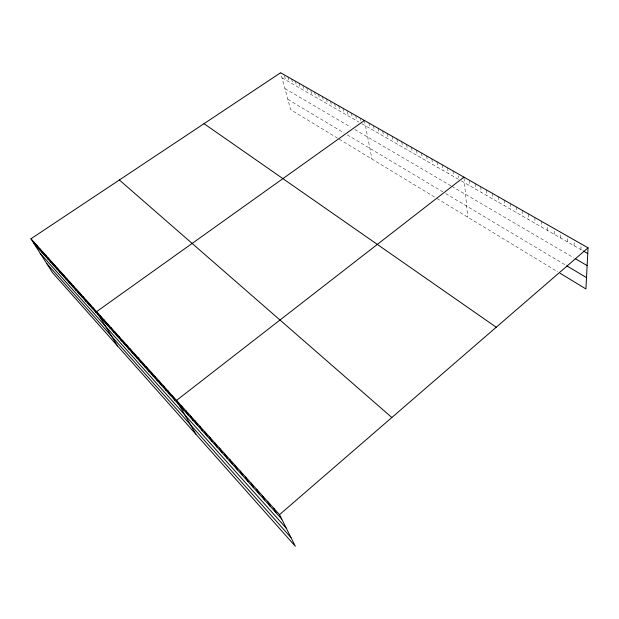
<?xml version="1.0" encoding="UTF-8"?>
<svg xmlns="http://www.w3.org/2000/svg" width="619" height="619" viewBox="0 0 619 619"><rect width="100%" height="100%" fill="white"/><g stroke="black" fill="none" stroke-linecap="round" stroke-linejoin="round"><path stroke-width="0.46" stroke-dasharray="3.1 2.32" d="M547.691 230.547L547.699 224.852M554.167 234.268L554.222 228.566M560.729 238.036L560.822 232.326M567.36 241.851L567.507 236.133M574.076 245.704L574.27 239.986M580.87 249.612L581.117 243.886M281.993 77.839L358.935 122.059M361.821 123.715L458.981 179.564L458.609 175.858M461.325 180.903L582.402 250.494M284.926 88.594L350.648 127.081M354.842 129.541L451.05 185.893M451.808 186.334L573.666 257.713M287.881 99.419L344.032 132.93M347.282 134.872L442.778 191.851M445.695 193.592L565.944 265.35M337.626 138.199L290.682 109.702L280.608 72.74M339.204 139.159L435.304 197.5M436.952 198.498L557.765 271.849M284.469 75.665L285.622 79.921M287.912 76.903L289.274 82.025M291.611 79.015L292.965 84.145M295.348 81.135L296.687 86.281M299.116 83.286L300.439 88.44M302.923 85.453L304.231 90.614M306.761 87.635L308.053 92.811M310.846 90.707L311.906 95.032M314.537 92.069L315.798 97.268M318.483 94.312L319.729 99.527M322.46 96.579L323.691 101.802M326.484 98.87L327.699 104.108M330.538 101.176L331.738 106.429M334.631 103.512L335.808 108.766M338.763 105.864L339.924 111.134M342.934 108.24L344.079 113.525M347.336 111.521L348.273 115.931M351.399 113.06L352.505 118.368M355.693 115.505L356.784 120.821M360.026 117.974L360.56 120.635M364.405 120.465L371.98 159.06M368.909 123.034L369.938 128.381M373.458 125.618L374.464 130.988M378.054 128.241L379.037 133.611M382.697 130.88L383.656 136.265M387.386 133.549L388.322 138.95M392.121 136.25L393.034 141.658M396.911 138.973L397.8 144.397M401.739 141.728L402.613 147.16M406.629 144.513L407.472 149.953M411.565 147.322L412.378 152.777M416.548 150.162L417.345 155.632M421.593 153.032L422.359 158.51M426.684 155.934L427.427 161.42M431.838 158.866L432.542 164.368M437.037 161.83L437.718 167.339M442.299 164.824L442.949 170.349M447.614 167.857L448.233 173.382M452.992 170.914L453.58 176.454M464.002 178.063L467.716 217.176M469.473 180.299L469.968 185.87M475.083 183.495L475.547 189.081M480.762 186.729L481.195 192.323M486.503 190.002L486.898 195.604M492.314 193.306L492.67 198.923M498.187 196.656L498.512 202.274M504.129 200.038L504.408 205.67M510.141 203.458L510.381 209.098M516.215 206.924L516.424 212.572M522.366 210.421L522.529 216.085M528.587 213.965L528.711 219.637M534.886 217.555L534.963 223.227M541.254 221.184L541.292 226.864"/><path stroke-width="0.93" d="M30.95 238.787L279.517 514.66L295.333 546.26L52.6 272.778L30.95 238.787L280.608 72.74L588.05 247.832L585.922 288.941L560.118 273.273M279.517 514.66L588.05 247.832M463.917 177.135L176.554 400.385L195.852 434.174M364.405 120.465L96.587 311.636L117.548 345.959M583.168 250.935L587.756 253.566M575.152 258.587L587.129 265.597M566.749 265.83L586.51 277.622M204.022 123.676L496.221 327.242M119.351 179.99L391.85 417.516M33.944 243.491L281.746 519.101M40.258 253.403L286.388 528.378M46.595 263.354L291 537.609M36.614 245.07L39.601 249.79M33.766 241.913L36.761 246.625M42.386 251.484L45.373 256.204M39.484 248.265L42.479 252.978M48.282 258.022L51.261 262.75M45.319 254.734L48.305 259.462M54.294 264.692L57.265 269.435M51.269 261.342L54.248 266.077M60.43 271.509L63.401 276.252M57.343 268.081L60.322 272.824M66.697 278.457L69.653 283.216M63.548 274.968L66.512 279.711M73.088 285.56L76.044 290.319M69.877 281.993L72.833 286.744M76.338 289.166L79.286 293.924M82.946 296.493L85.886 301.26M79.627 292.81L82.567 297.577M89.693 303.983L92.618 308.749M86.304 300.215L89.237 304.989M93.121 307.79L96.038 312.556M100.162 315.597L103.064 320.371M103.768 319.605L106.669 324.379M111.118 327.761L114.004 332.535M107.427 323.66L110.314 328.434M114.855 331.908L117.734 336.682M118.639 336.109L121.502 340.876M122.461 340.349L125.317 345.123M130.245 348.992L133.085 353.759M126.33 344.644L129.178 349.41M134.207 353.387L137.031 358.153M138.215 357.836L141.031 362.595M142.269 362.332L145.078 367.09M146.378 366.889L149.171 371.648M150.533 371.501L153.311 376.251M154.735 376.166L157.505 380.917M158.99 380.894L161.745 385.637M163.3 385.676L166.039 390.411M167.664 390.519L170.387 395.247M172.082 395.417L174.79 400.145M181.081 405.414L183.766 410.126M185.669 410.498L188.331 415.21M190.319 415.659L192.958 420.355M195.024 420.881L197.647 425.57M199.79 426.174L202.398 430.847M204.618 431.528L207.21 436.202M209.508 436.96L212.077 441.618M214.468 442.461L217.014 447.111M219.49 448.04L222.02 452.667M224.581 453.688L227.088 458.308M229.742 459.414L232.218 464.018M234.972 465.217L237.425 469.813M240.273 471.105L242.702 475.678M245.65 477.063L248.049 481.628M251.097 483.114L253.473 487.656M256.622 489.25L258.966 493.769M262.224 495.463L264.545 499.974M267.911 501.769L270.194 506.257M273.675 508.168L275.927 512.633"/></g></svg>
